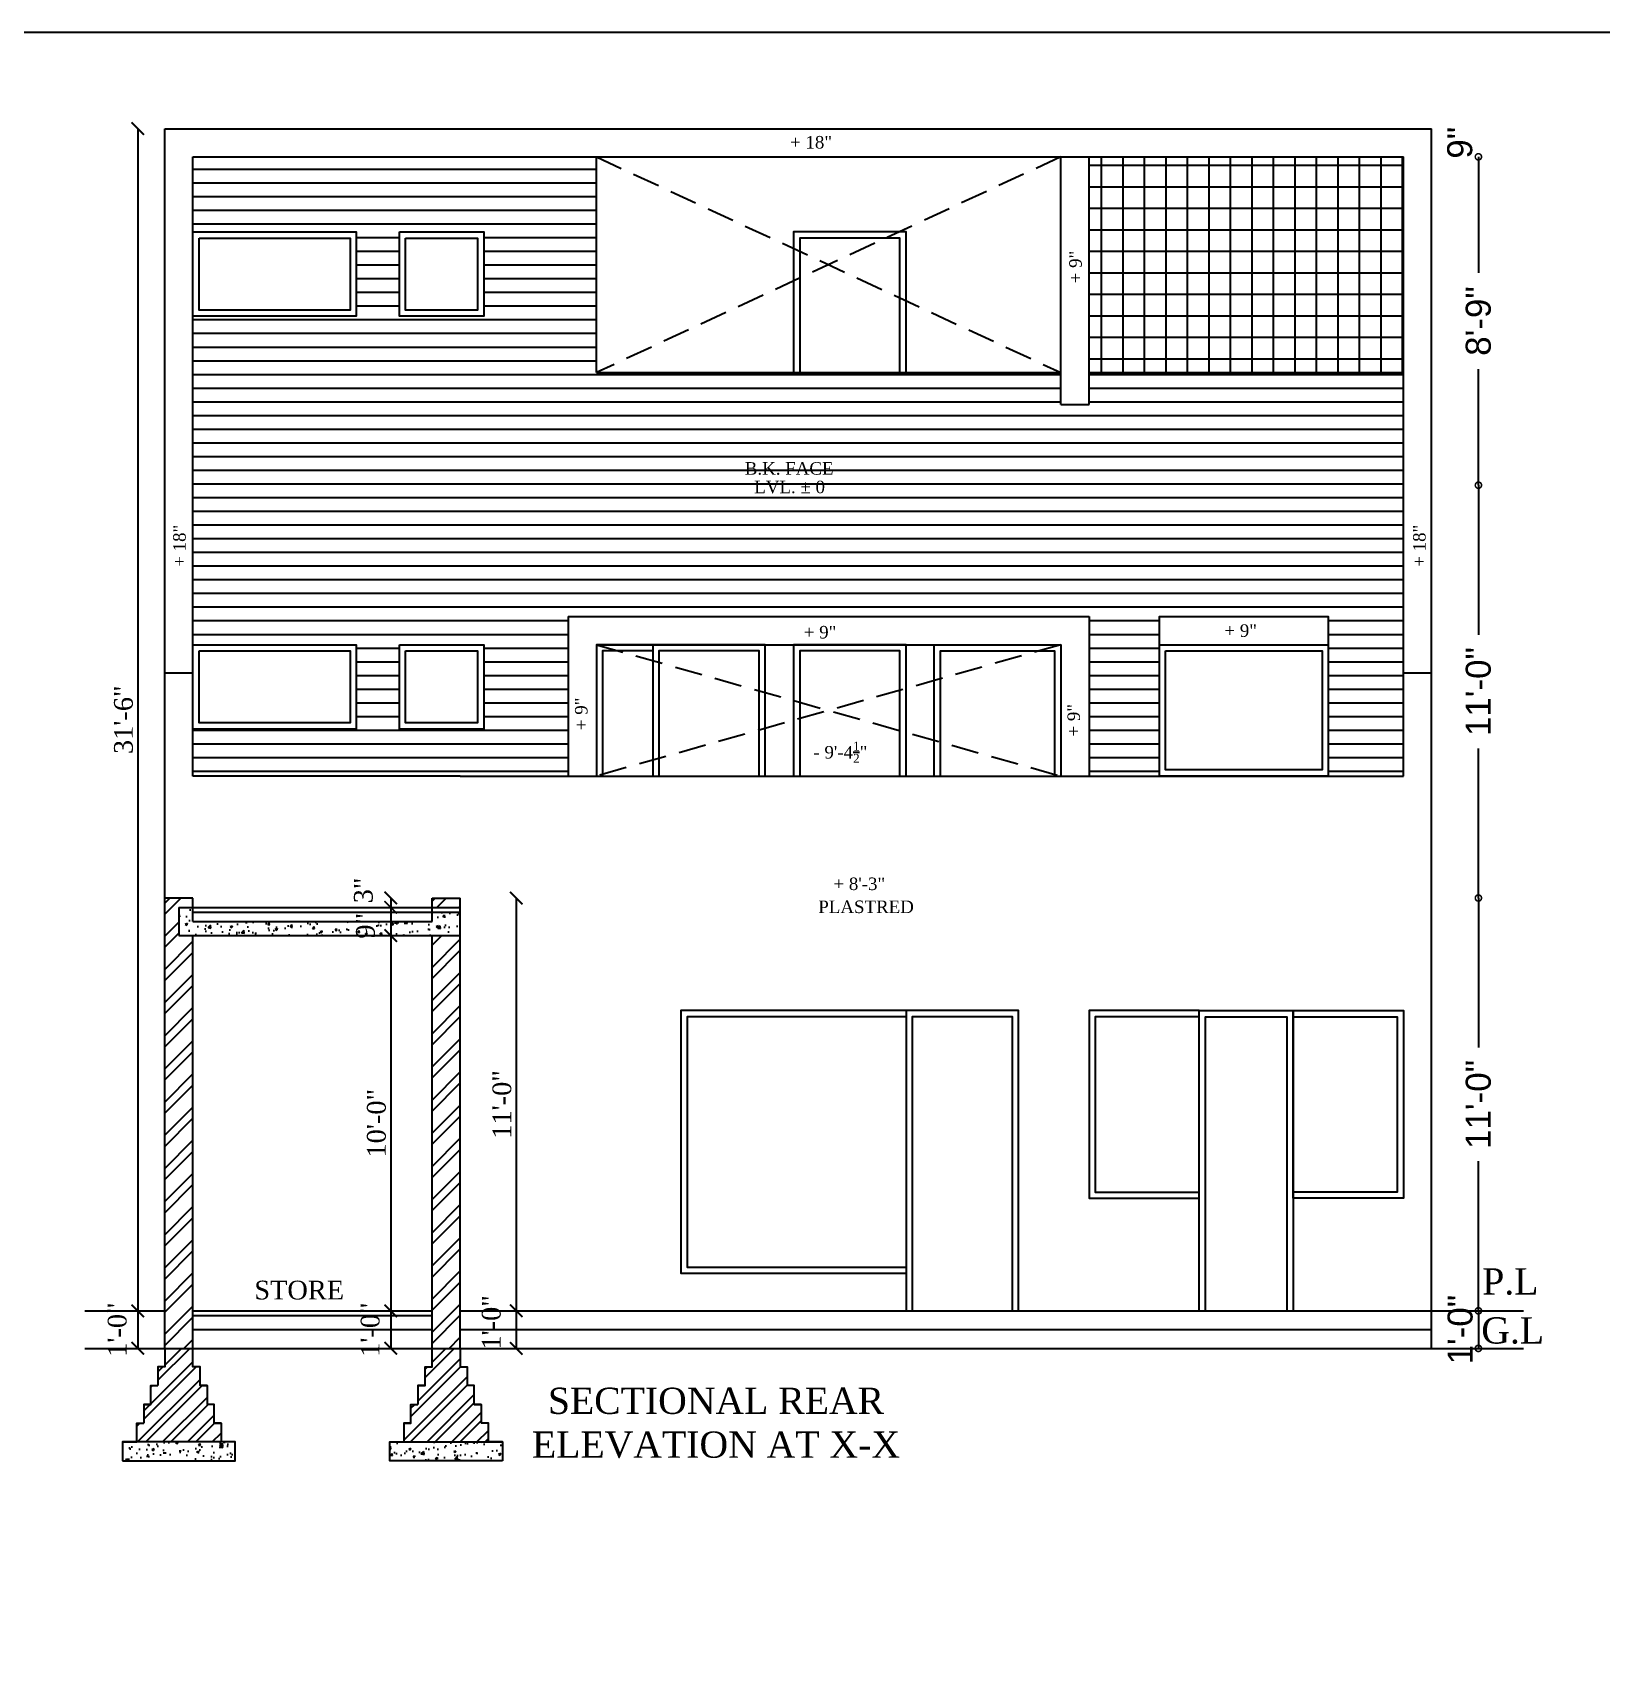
# Model space of a CAD drawing. Header units: feet. Extents: x -3489 to 100857, y -7396 to -4185.
# Drawn here: x 98411 to 98912, y -6837 to -6316 of the extents above; entities that cross this region are included whole.
import ezdxf
from ezdxf.enums import TextEntityAlignment as Align

# ---------------------------------------------------------------- set-up
doc = ezdxf.new("R2010")
doc.units = ezdxf.units.FT
doc.header["$MEASUREMENT"] = 0
doc.linetypes.add('HIDDEN', pattern=[0.375, 0.25, -0.125])
doc.layers.add('HATCH', color=252, linetype='Continuous', lineweight=20)
for name, color, linetype in [('PROJECTION', 7, 'HIDDEN'), ('TEXT', 5, 'Continuous'), ('WALL', 1, 'Continuous')]:
    doc.layers.add(name, color=color, linetype=linetype)
doc.styles.add('33', font='arial.ttf', dxfattribs={"height": 8})
doc.styles.add('VEENU', font='times.ttf')
doc.styles.add('VINOD', font='times.ttf')
doc.dimstyles.new('Standard$0', dxfattribs={"dimtxt": 9, "dimasz": 9, "dimexe": 9, "dimexo": 9, "dimgap": 4.8125, "dimtad": 0, "dimdec": 3, "dimzin": 3, "dimdsep": 46, "dimlunit": 4, "dimtxsty": '33', "dimblk": 'DOTSMALL', "dimblk1": 'ARCHTICK', "dimblk2": 'ARCHTICK', "dimcen": 0.09, "dimclrd": 256, "dimclre": 256, "dimclrt": 256, "dimadec": 0, "dimazin": 0, "dimtfac": 0.75, "dimtdec": 3, "dimtix": 1, "dimtofl": 0, "dimtmove": 2, "dimatfit": 3, "dimldrblk": 'DOTSMALL', "dimfxl": 1, "dimtolj": 1, "dimtzin": 0, "dimlwd": -1, "dimlwe": -1, "dimarcsym": 0})

# ---------------------------------------------------------------- blocks, each defined once
blk = doc.blocks.new('_ArchTick')
at = {"color": 0, "linetype": 'ByBlock', "const_width": 0.15}
blk.add_lwpolyline([(-0.5, -0.5), (0.5, 0.5)], dxfattribs=at)
blk = doc.blocks.new('*D159')
at = {"transparency": 16777216}
blk.add_line((98444.37, -6346.85), (98444.37, -6724.85), dxfattribs=at)
at = {"layer": 'Defpoints', "color": 0, "transparency": 16777216}
for p in [(98453, -6346.85), (98444.37, -6724.85), (98453, -6724.85)]:
    blk.add_point(p, dxfattribs=at)
at = {"transparency": 16777216, "xscale": 4, "yscale": 4, "zscale": 4}
for p, rotation in [((98444.37, -6346.85), 90), ((98444.37, -6724.85), 270)]:
    blk.add_blockref('_ArchTick', p, dxfattribs=dict(at, rotation=rotation))
at = {"lineweight": 25, "transparency": 16777216, "insert": (98439.82, -6535.85), "char_height": 6, "attachment_point": 5, "rotation": 90, "style": 'VINOD'}
blk.add_mtext('\\A1;31\'-6"', dxfattribs=at)
blk = doc.blocks.new('*D160')
at = {"transparency": 16777216}
blk.add_line((98444.37, -6724.85), (98444.37, -6736.85), dxfattribs=at)
at = {"layer": 'Defpoints', "color": 0, "transparency": 16777216}
for p in [(98453, -6724.85), (98444.37, -6736.85), (98453, -6736.85)]:
    blk.add_point(p, dxfattribs=at)
at = {"transparency": 16777216, "xscale": 4, "yscale": 4, "zscale": 4}
for p, rotation in [((98444.37, -6724.85), 90), ((98444.37, -6736.85), 270)]:
    blk.add_blockref('_ArchTick', p, dxfattribs=dict(at, rotation=rotation))
at = {"lineweight": 25, "transparency": 16777216, "insert": (98437.82, -6730.85), "char_height": 6, "attachment_point": 5, "rotation": 90, "style": 'VINOD'}
blk.add_mtext('\\A1;1\'-0"', dxfattribs=at)
blk = doc.blocks.new('*D161')
at = {"transparency": 16777216}
blk.add_line((98565.37, -6592.85), (98565.37, -6724.85), dxfattribs=at)
at = {"layer": 'Defpoints', "color": 0, "transparency": 16777216}
for p in [(98547.5, -6592.85), (98547.5, -6724.85), (98565.37, -6724.85)]:
    blk.add_point(p, dxfattribs=at)
at = {"transparency": 16777216, "xscale": 4, "yscale": 4, "zscale": 4}
for p, rotation in [((98565.37, -6592.85), 90), ((98565.37, -6724.85), 270)]:
    blk.add_blockref('_ArchTick', p, dxfattribs=dict(at, rotation=rotation))
at = {"lineweight": 25, "transparency": 16777216, "insert": (98560.82, -6658.85), "char_height": 6, "attachment_point": 5, "rotation": 90, "style": 'VINOD'}
blk.add_mtext('\\A1;11\'-0"', dxfattribs=at)
blk = doc.blocks.new('*D162')
at = {"transparency": 16777216}
blk.add_line((98565.37, -6724.85), (98565.37, -6736.85), dxfattribs=at)
at = {"layer": 'Defpoints', "color": 0, "transparency": 16777216}
for p in [(98547.5, -6724.85), (98565.37, -6736.85), (98565.37, -6736.85)]:
    blk.add_point(p, dxfattribs=at)
at = {"transparency": 16777216, "xscale": 4, "yscale": 4, "zscale": 4}
for p, rotation in [((98565.37, -6724.85), 90), ((98565.37, -6736.85), 270)]:
    blk.add_blockref('_ArchTick', p, dxfattribs=dict(at, rotation=rotation))
at = {"lineweight": 25, "transparency": 16777216, "insert": (98557.43, -6728.54), "char_height": 6, "attachment_point": 5, "rotation": 90, "style": 'VINOD'}
blk.add_mtext('\\A1;1\'-0"', dxfattribs=at)
blk = doc.blocks.new('*D163')
at = {"transparency": 16777216}
blk.add_line((98525.25, -6592.85), (98525.25, -6595.85), dxfattribs=at)
at = {"layer": 'Defpoints', "color": 0, "transparency": 16777216}
for p in [(98538.5, -6592.85), (98525.25, -6595.85), (98538.5, -6595.85)]:
    blk.add_point(p, dxfattribs=at)
at = {"transparency": 16777216, "xscale": 4, "yscale": 4, "zscale": 4}
for p, rotation in [((98525.25, -6592.85), 90), ((98525.25, -6595.85), 270)]:
    blk.add_blockref('_ArchTick', p, dxfattribs=dict(at, rotation=rotation))
at = {"lineweight": 25, "transparency": 16777216, "insert": (98516.52, -6590.43), "char_height": 6, "attachment_point": 5, "rotation": 90, "style": 'VINOD'}
blk.add_mtext('\\A1;3"', dxfattribs=at)
blk = doc.blocks.new('*D164')
at = {"transparency": 16777216}
blk.add_line((98525.25, -6595.85), (98525.25, -6604.85), dxfattribs=at)
at = {"layer": 'Defpoints', "color": 0, "transparency": 16777216}
for p in [(98538.5, -6595.85), (98525.25, -6604.85), (98538.5, -6604.85)]:
    blk.add_point(p, dxfattribs=at)
at = {"transparency": 16777216, "xscale": 4, "yscale": 4, "zscale": 4}
for p, rotation in [((98525.25, -6595.85), 90), ((98525.25, -6604.85), 270)]:
    blk.add_blockref('_ArchTick', p, dxfattribs=dict(at, rotation=rotation))
at = {"lineweight": 25, "transparency": 16777216, "insert": (98517.18, -6601.71), "char_height": 6, "attachment_point": 5, "rotation": 90, "style": 'VINOD'}
blk.add_mtext('\\A1;9"', dxfattribs=at)
blk = doc.blocks.new('*D165')
at = {"transparency": 16777216}
blk.add_line((98525.25, -6604.85), (98525.25, -6724.85), dxfattribs=at)
at = {"layer": 'Defpoints', "color": 0, "transparency": 16777216}
for p in [(98538.5, -6604.85), (98525.25, -6724.85), (98538.5, -6724.85)]:
    blk.add_point(p, dxfattribs=at)
at = {"transparency": 16777216, "xscale": 4, "yscale": 4, "zscale": 4}
for p, rotation in [((98525.25, -6604.85), 90), ((98525.25, -6724.85), 270)]:
    blk.add_blockref('_ArchTick', p, dxfattribs=dict(at, rotation=rotation))
at = {"lineweight": 25, "transparency": 16777216, "insert": (98520.7, -6664.85), "char_height": 6, "attachment_point": 5, "rotation": 90, "style": 'VINOD'}
blk.add_mtext('\\A1;10\'-0"', dxfattribs=at)
blk = doc.blocks.new('*D166')
at = {"transparency": 16777216}
blk.add_line((98525.25, -6724.85), (98525.25, -6736.85), dxfattribs=at)
at = {"layer": 'Defpoints', "color": 0, "transparency": 16777216}
for p in [(98538.5, -6724.85), (98525.25, -6736.85), (98538.5, -6736.85)]:
    blk.add_point(p, dxfattribs=at)
at = {"transparency": 16777216, "xscale": 4, "yscale": 4, "zscale": 4}
for p, rotation in [((98525.25, -6724.85), 90), ((98525.25, -6736.85), 270)]:
    blk.add_blockref('_ArchTick', p, dxfattribs=dict(at, rotation=rotation))
at = {"lineweight": 25, "transparency": 16777216, "insert": (98518.7, -6730.85), "char_height": 6, "attachment_point": 5, "rotation": 90, "style": 'VINOD'}
blk.add_mtext('\\A1;1\'-0"', dxfattribs=at)
blk = doc.blocks.new('*D61')
at = {"layer": 'Defpoints', "color": 0, "transparency": 16777216}
for p in [(98859.06, -6346.85), (98859.06, -6355.85), (98873, -6355.85)]:
    blk.add_point(p, dxfattribs=at)
at = {"lineweight": 25, "transparency": 16777216, "insert": (98867.08, -6351.35), "char_height": 8, "attachment_point": 5, "rotation": 90, "style": '33'}
blk.add_mtext('\\A1;9"', dxfattribs=at)
blk = doc.blocks.new('_DotSmall')
at = {"color": 0, "linetype": 'ByBlock', "const_width": 0.5}
blk.add_lwpolyline([(-0.0625, 0, 1), (0.0625, 0, 1)], format="xyb", close=True, dxfattribs=at)
blk = doc.blocks.new('*D62')
at = {"transparency": 16777216}
for p, q in [((98873, -6355.85), (98873, -6392.9)), ((98873, -6460.85), (98873, -6423.8))]:
    blk.add_line(p, q, dxfattribs=at)
at = {"layer": 'Defpoints', "color": 0, "transparency": 16777216}
for p in [(98847.62, -6355.85), (98859.06, -6460.85), (98873, -6460.85)]:
    blk.add_point(p, dxfattribs=at)
at = {"transparency": 16777216, "xscale": 4, "yscale": 4, "zscale": 4}
for p, rotation in [((98873, -6355.85), 90), ((98873, -6460.85), 270)]:
    blk.add_blockref('_DotSmall', p, dxfattribs=dict(at, rotation=rotation))
at = {"lineweight": 25, "transparency": 16777216, "insert": (98873, -6408.35), "char_height": 8, "attachment_point": 5, "rotation": 90, "style": '33'}
blk.add_mtext('\\A1;8\'-9"', dxfattribs=at)
blk = doc.blocks.new('*D63')
at = {"transparency": 16777216}
for p, q in [((98873, -6460.85), (98873, -6508.68)), ((98873, -6592.85), (98873, -6545.03))]:
    blk.add_line(p, q, dxfattribs=at)
at = {"layer": 'Defpoints', "color": 0, "transparency": 16777216}
for p in [(98859.06, -6460.85), (98859.06, -6592.85), (98873, -6592.85)]:
    blk.add_point(p, dxfattribs=at)
at = {"transparency": 16777216, "xscale": 4, "yscale": 4, "zscale": 4}
for p, rotation in [((98873, -6460.85), 90), ((98873, -6592.85), 270)]:
    blk.add_blockref('_DotSmall', p, dxfattribs=dict(at, rotation=rotation))
at = {"lineweight": 25, "transparency": 16777216, "insert": (98873, -6526.85), "char_height": 8, "attachment_point": 5, "rotation": 90, "style": '33'}
blk.add_mtext('\\A1;11\'-0"', dxfattribs=at)
blk = doc.blocks.new('*D64')
at = {"transparency": 16777216}
for p, q in [((98873, -6592.85), (98873, -6640.68)), ((98873, -6724.85), (98873, -6677.03))]:
    blk.add_line(p, q, dxfattribs=at)
at = {"layer": 'Defpoints', "color": 0, "transparency": 16777216}
for p in [(98859.06, -6592.85), (98859.06, -6724.85), (98873, -6724.85)]:
    blk.add_point(p, dxfattribs=at)
at = {"transparency": 16777216, "xscale": 4, "yscale": 4, "zscale": 4}
for p, rotation in [((98873, -6592.85), 90), ((98873, -6724.85), 270)]:
    blk.add_blockref('_DotSmall', p, dxfattribs=dict(at, rotation=rotation))
at = {"lineweight": 25, "transparency": 16777216, "insert": (98873, -6658.85), "char_height": 8, "attachment_point": 5, "rotation": 90, "style": '33'}
blk.add_mtext('\\A1;11\'-0"', dxfattribs=at)
blk = doc.blocks.new('*D65')
at = {"transparency": 16777216}
blk.add_line((98873, -6724.85), (98873, -6736.85), dxfattribs=at)
at = {"layer": 'Defpoints', "color": 0, "transparency": 16777216}
for p in [(98850.06, -6724.85), (98859.06, -6736.85), (98873, -6736.85)]:
    blk.add_point(p, dxfattribs=at)
at = {"transparency": 16777216, "xscale": 4, "yscale": 4, "zscale": 4}
for p, rotation in [((98873, -6724.85), 90), ((98873, -6736.85), 270)]:
    blk.add_blockref('_DotSmall', p, dxfattribs=dict(at, rotation=rotation))
at = {"lineweight": 25, "transparency": 16777216, "insert": (98867.19, -6730.85), "char_height": 8, "attachment_point": 5, "rotation": 90, "style": '33'}
blk.add_mtext('\\A1;1\'-0"', dxfattribs=at)

msp = doc.modelspace()

# ---------------------------------------------------------------- hatches: boundary and pattern name
at = {"layer": 'HATCH', "lineweight": -3, "ltscale": 50}
h = msp.add_hatch(dxfattribs=at)
h.set_pattern_fill('AR-CONC', color=256, style=0)
h.set_pattern_definition([(50, (96798.3086, -9330.722), (7.172602, -0.627521), [0.75, -8.25]), (355, (96798.3086, -9330.722), (-1.387513, 7.521921), [0.6, -6.6]), (100.4514, (96798.906, -9330.7744), (5.785094, 6.894395), [0.637402, -7.011421]), (46.1842, (96798.3086, -9328.722), (10.67241, -1.65519), [1.125, -12.375]), (96.6356, (96799.198, -9328.86), (9.346627, 9.74118), [0.956103, -10.51713]), (351.1842, (96798.309, -9328.722), (9.34662, 9.741186), [0.9, -9.9]), (21, (96799.3086, -9329.222), (5.96907, -4.026189), [0.75, -8.25]), (326, (96799.3086, -9329.222), (2.433153, 7.2515), [0.6, -6.6]), (71.4514, (96799.806, -9329.5576), (8.402226, 3.225305), [0.637402, -7.011421]), (37.5, (96798.3086, -9330.722), (0.1215986, 3.3289385), [0, -6.52, 0, -6.7, 0, -6.625]), (7.5, (96798.3086, -9330.722), (2.6306954, 3.944117), [0, -3.82, 0, -6.37, 0, -2.525]), (327.5, (96796.0786, -9330.722), (5.3382244, -0.2255487), [0, -2.5, 0, -7.8, 0, -10.35]), (317.5, (96795.0786, -9330.722), (5.831862, 1.00105), [0, -3.25, 0, -5.18, 0, -7.35])])
h.paths.add_polyline_path([(98475.53602, -6772.76363), (98475.53602, -6766.76363), (98471.03602, -6766.76363), (98444.03602, -6766.76363), (98439.53602, -6766.76363), (98439.53602, -6772.76363)])
h = msp.add_hatch(dxfattribs=at)
h.set_pattern_fill('AR-CONC', color=256, style=0)
h.set_pattern_definition([(50, (96485.127, -9330.722), (7.172602, -0.627521), [0.75, -8.25]), (355, (96485.127, -9330.722), (-1.387513, 7.521921), [0.6, -6.6]), (100.4514, (96485.7247, -9330.7744), (5.785094, 6.894395), [0.637402, -7.011421]), (46.1842, (96485.127, -9328.722), (10.67241, -1.65519), [1.125, -12.375]), (96.6356, (96486.016, -9328.86), (9.346627, 9.74118), [0.956103, -10.51713]), (351.1842, (96485.127, -9328.722), (9.34662, 9.741186), [0.9, -9.9]), (21, (96486.127, -9329.222), (5.96907, -4.026189), [0.75, -8.25]), (326, (96486.127, -9329.222), (2.433153, 7.2515), [0.6, -6.6]), (71.4514, (96486.6244, -9329.5576), (8.402226, 3.225305), [0.637402, -7.011421]), (37.5, (96485.127, -9330.722), (0.1215986, 3.3289385), [0, -6.52, 0, -6.7, 0, -6.625]), (7.5, (96485.127, -9330.722), (2.6306954, 3.944117), [0, -3.82, 0, -6.37, 0, -2.525]), (327.5, (96482.897, -9330.722), (5.3382244, -0.2255487), [0, -2.5, 0, -7.8, 0, -10.35]), (317.5, (96481.897, -9330.722), (5.831862, 1.00105), [0, -3.25, 0, -5.18, 0, -7.35])])
h.paths.add_polyline_path([(98524.96398, -6772.76363), (98524.96398, -6766.76363), (98529.46398, -6766.76363), (98556.46398, -6766.76363), (98560.96398, -6766.76363), (98560.96398, -6772.76363)])
at = {"layer": 'WALL'}
h = msp.add_hatch(dxfattribs=at)
h.set_pattern_fill('ANSI31', color=0, scale=35, angle=135)
h.set_pattern_definition([(180, (2950.09, -899.7885), (-9e-16, -4.375), [])])
h.paths.add_polyline_path([(98748.5, -6502.85343), (98748.5, -6553.85343), (98771.0075, -6553.85343), (98771.0075, -6511.85343), (98771.0075, -6502.85343), (98825, -6502.85343), (98825, -6511.85343), (98825, -6553.85343), (98849, -6553.85343), (98849, -6424.85343), (98748.5, -6424.85343), (98748.5, -6435.00115), (98739.5, -6435.00115), (98739.5, -6424.85343), (98591, -6424.85343), (98591, -6355.85343), (98462, -6355.85343), (98462, -6379.85343), (98514.2362, -6379.85343), (98514.2362, -6406.85343), (98462, -6406.85343), (98462, -6511.85343), (98514.2362, -6511.85343), (98514.2362, -6538.85343), (98462, -6538.85343), (98462, -6553.85343), (98547.5, -6553.85343), (98582, -6553.85343), (98582, -6502.85343)])
h.paths.add_polyline_path([(98555, -6511.85343), (98555, -6538.85343), (98528, -6538.85343), (98528, -6511.85343)], flags=16)
h.paths.add_polyline_path([(98553, -6513.85343), (98553, -6536.85343), (98530, -6536.85343), (98530, -6513.85343)], flags=0)
h.paths.add_polyline_path([(98555, -6406.85343), (98528, -6406.85343), (98528, -6379.85343), (98555, -6379.85343)], flags=16)
h.paths.add_polyline_path([(98553, -6404.85343), (98530, -6404.85343), (98530, -6381.85343), (98553, -6381.85343)], flags=0)
h = msp.add_hatch(dxfattribs=at)
h.set_pattern_fill('ANSI37', color=0, scale=55, angle=45)
h.set_pattern_definition([(90, (2413.13, -899.7885), (-6.875, 1e-15), []), (180, (2413.13, -899.7885), (-1e-15, -6.875), [])])
h.paths.add_polyline_path([(98748.5, -6355.85343), (98748.5, -6424.85343), (98849, -6424.85343), (98849, -6355.85343)])
h = msp.add_hatch(dxfattribs=at)
h.set_pattern_fill('ANSI32', color=0, scale=20)
h.set_pattern_definition([(45, (2950.09, -899.7885), (-5.30330086, 5.30330086), []), (45, (2953.626, -899.7885), (-5.30330086, 5.30330086), [])])
h.paths.add_polyline_path([(98538.5, -6736.85343), (98547.5, -6736.85343), (98547.5, -6604.85343), (98538.5, -6604.85343)])
h.paths.add_polyline_path([(98547.5, -6595.85343), (98547.5, -6592.85343), (98538.5, -6592.85343), (98538.5, -6595.85343)])
h.paths.add_polyline_path([(98453, -6736.85343), (98462, -6736.85343), (98462, -6604.85343), (98457.5, -6604.85343), (98457.5, -6595.85343), (98462, -6595.85343), (98462, -6592.85343), (98453, -6592.85343)])
h = msp.add_hatch(dxfattribs=at)
h.set_pattern_fill('AR-CONC', color=0)
h.set_pattern_definition([(50, (2950.09, -899.7885), (7.17260183, -0.62752135), [0.75, -8.25]), (355, (2950.09, -899.7885), (-1.38751334, 7.52192134), [0.6, -6.6]), (100.4514445, (2950.688, -899.841), (5.78508847, 6.8943999), [0.6374019, -7.0114211]), (46.1842, (2950.09, -897.7885), (10.6724133, -1.6551928), [1.125, -12.375]), (96.635635, (2950.979, -897.926), (9.3466195, 9.741186), [0.9561034, -10.5171376]), (351.184164, (2950.09, -897.788), (9.3466195, 9.741186), [0.9, -9.9]), (21, (2951.09, -898.2885), (5.96907052, -4.0261889), [0.75, -8.25]), (326, (2951.09, -898.2885), (2.4331533, 7.25150045), [0.6, -6.6]), (71.451445, (2951.5875, -898.624), (8.40222377, 3.22531153), [0.6374019, -7.0114211]), (37.5, (2950.09, -899.7885), (0.12159855, 3.32893854), [0, -6.52, 0, -6.7, 0, -6.625]), (7.5, (2950.09, -899.7885), (2.63069537, 3.94411712), [0, -3.82, 0, -6.37, 0, -2.525]), (327.5, (2947.86, -899.7885), (5.33822436, -0.22554872), [0, -2.5, 0, -7.8, 0, -10.35]), (317.5, (2946.86, -899.7885), (5.8318617, 1.00104982), [0, -3.25, 0, -5.18, 0, -7.35])])
h.paths.add_polyline_path([(98538.5, -6600.35343), (98462, -6600.35343), (98462, -6595.85343), (98457.5, -6595.85343), (98457.5, -6604.85343), (98547.5, -6604.85343), (98547.5, -6597.35343), (98538.5, -6597.35343)])
at = {"layer": 'WALL', "lineweight": -3, "ltscale": 25}
h = msp.add_hatch(dxfattribs=at)
h.set_pattern_fill('ANSI32', color=256, scale=15)
h.set_pattern_definition([(45, (42706.5814, 12407.27), (-3.97747564, 3.97747564), []), (45, (42709.233, 12407.27), (-3.97747564, 3.97747564), [])])
h.paths.add_polyline_path([(98468.78602, -6754.76363), (98466.53602, -6754.76363), (98466.53602, -6748.76363), (98464.28602, -6748.76363), (98464.28602, -6742.76363), (98462, -6742.76363), (98462, -6736.85343), (98453, -6736.85343), (98453, -6742.76363), (98450.78602, -6742.76363), (98450.78602, -6748.76363), (98448.53602, -6748.76363), (98448.53602, -6754.76363), (98446.28602, -6754.76363), (98446.28602, -6760.76363), (98444.03602, -6760.76363), (98444.03602, -6766.76363), (98471.03602, -6766.76363), (98471.03602, -6760.76363), (98468.78602, -6760.76363)])
h = msp.add_hatch(dxfattribs=at)
h.set_pattern_fill('ANSI32', color=256, scale=15)
h.set_pattern_definition([(45, (42393.4, 12407.27), (-3.97747564, 3.97747564), []), (45, (42396.0515, 12407.27), (-3.97747564, 3.97747564), [])])
h.paths.add_polyline_path([(98531.71398, -6754.76363), (98533.96398, -6754.76363), (98533.96398, -6748.76363), (98536.21398, -6748.76363), (98536.21398, -6742.76363), (98538.5, -6742.76363), (98538.5, -6736.85343), (98547.5, -6736.85343), (98547.5, -6742.76363), (98549.71398, -6742.76363), (98549.71398, -6748.76363), (98551.96398, -6748.76363), (98551.96398, -6754.76363), (98554.21398, -6754.76363), (98554.21398, -6760.76363), (98556.46398, -6760.76363), (98556.46398, -6766.76363), (98529.46398, -6766.76363), (98529.46398, -6760.76363), (98531.71398, -6760.76363)])

# ---------------------------------------------------------------- linework, layer by layer
at = {"layer": 'PROJECTION', "ltscale": 35}
for p, q in [((98591, -6355.85343), (98739.5, -6424.85343)), ((98739.5, -6355.85343), (98591, -6424.85343)), ((98591, -6511.85343), (98739.5, -6553.85343)), ((98739.5, -6511.85343), (98591, -6553.85343))]:
    msp.add_line(p, q, dxfattribs=at)
at = {"layer": 'WALL'}
for p, q in [((98453, -6736.85343), (98453, -6346.85343)), ((98453, -6346.85343), (98858, -6346.85343)), ((98858, -6736.85343), (98858, -6346.85343)), ((98462, -6553.85343), (98462, -6355.85343)), ((98462, -6355.85343), (98849, -6355.85343)), ((98591, -6424.85343), (98591, -6355.85343)), ((98739.5, -6435.00115), (98739.5, -6355.85343)), ((98748.5, -6435.00115), (98748.5, -6355.85343)), ((98849, -6553.85343), (98849, -6355.85343)), ((98591, -6424.85343), (98739.5, -6424.85343)), ((98748.5, -6424.85343), (98849, -6424.85343)), ((98739.5, -6435.00115), (98748.5, -6435.00115)), ((98582, -6502.85343), (98582, -6553.85343)), ((98582, -6502.85343), (98748.5, -6502.85343)), ((98748.5, -6502.85343), (98748.5, -6553.85343)), ((98591, -6511.85343), (98591, -6553.85343)), ((98591, -6511.85343), (98739.5, -6511.85343)), ((98739.5, -6511.85343), (98739.5, -6553.85343)), ((98453, -6520.85343), (98462, -6520.85343)), ((98849, -6520.85343), (98858, -6520.85343)), ((98547.5, -6553.85343), (98462, -6553.85343)), ((98547.5, -6553.85343), (98813, -6553.85343)), ((98813, -6553.85343), (98849, -6553.85343)), ((98462, -6592.85343), (98453, -6592.85343)), ((98462, -6600.35343), (98462, -6592.85343)), ((98462, -6600.35343), (98462, -6592.85343)), ((98538.5, -6592.85343), (98547.5, -6592.85343)), ((98538.5, -6600.35343), (98538.5, -6592.85343)), ((98547.5, -6736.85343), (98547.5, -6592.85343)), ((98457.5, -6595.85343), (98547.5, -6595.85343)), ((98457.5, -6595.85343), (98457.5, -6604.85343)), ((98462, -6597.35343), (98547.5, -6597.35343)), ((98457.5, -6604.85343), (98547.5, -6604.85343)), ((98462, -6600.35343), (98538.5, -6600.35343)), ((98462, -6736.85343), (98462, -6604.85343)), ((98462, -6736.85343), (98462, -6604.85343)), ((98538.5, -6736.85343), (98538.5, -6604.85343)), ((98427.43518, -6724.85343), (98453, -6724.85343)), ((98462, -6724.85343), (98538.5, -6724.85343)), ((98547.5, -6724.85343), (98858, -6724.85343)), ((98858, -6724.85343), (98887.37488, -6724.85343)), ((98462, -6726.35343), (98538.5, -6726.35343)), ((98462, -6730.85343), (98538.5, -6730.85343)), ((98547.5, -6730.85343), (98858, -6730.85343)), ((98427.43518, -6736.85343), (98887.37488, -6736.85343))]:
    msp.add_line(p, q, dxfattribs=at)
at = {"layer": 'WALL', "lineweight": -3, "ltscale": 50}
for p, q in [((98471.03602, -6766.76363), (98444.03602, -6766.76363)), ((98529.46398, -6766.76363), (98556.46398, -6766.76363))]:
    msp.add_line(p, q, dxfattribs=at)
at = {"layer": 'WALL'}
for points in [[(97909.12966, -7396.11737), (99637.12966, -7396.11737), (99637.12966, -6316.11737), (97909.12966, -6316.11737)], [(98464, -6381.85343), (98512.2362, -6381.85343), (98512.2362, -6404.85343), (98464, -6404.85343)], [(98530, -6381.85343), (98553, -6381.85343), (98553, -6404.85343), (98530, -6404.85343)], [(98464, -6513.85343), (98512.2362, -6513.85343), (98512.2362, -6536.85343), (98464, -6536.85343)], [(98530, -6513.85343), (98553, -6513.85343), (98553, -6536.85343), (98530, -6536.85343)], [(98773.0075, -6513.85343), (98823, -6513.85343), (98823, -6551.85343), (98773.0075, -6551.85343)]]:
    msp.add_lwpolyline(points, close=True, dxfattribs=at)
for points in [[(98462, -6379.85343), (98514.2362, -6379.85343), (98514.2362, -6406.85343), (98462, -6406.85343), (98462, -6379.85343)], [(98528, -6379.85343), (98555, -6379.85343), (98555, -6406.85343), (98528, -6406.85343), (98528, -6379.85343)], [(98690, -6424.85343), (98690, -6379.85343), (98654, -6379.85343), (98654, -6424.85343)], [(98688, -6424.85343), (98688, -6381.85343), (98656, -6381.85343), (98656, -6424.85343)], [(98771.0075, -6511.85343), (98771.0075, -6511.85343), (98771.0075, -6502.85343), (98825, -6502.85343), (98825, -6511.85343), (98825, -6511.85343)], [(98462, -6511.85343), (98514.2362, -6511.85343), (98514.2362, -6538.85343), (98462, -6538.85343), (98462, -6511.85343)], [(98528, -6511.85343), (98555, -6511.85343), (98555, -6538.85343), (98528, -6538.85343), (98528, -6511.85343)], [(98609, -6511.85343), (98591, -6511.85343), (98591, -6553.85343)], [(98609, -6513.85343), (98593, -6513.85343), (98593, -6553.85343)], [(98645, -6553.85343), (98645, -6511.85343), (98609, -6511.85343), (98609, -6553.85343)], [(98643, -6553.85343), (98643, -6513.85343), (98611, -6513.85343), (98611, -6553.85343)], [(98690, -6553.85343), (98690, -6511.85343), (98654, -6511.85343), (98654, -6553.85343)], [(98688, -6553.85343), (98688, -6513.85343), (98656, -6513.85343), (98656, -6553.85343)], [(98699, -6553.85343), (98699, -6511.85343), (98739.5, -6511.85343), (98739.5, -6553.85343)], [(98701, -6553.85343), (98701, -6513.85343), (98737.5, -6513.85343), (98737.5, -6553.85343)], [(98771.0075, -6511.85343), (98825, -6511.85343), (98825, -6553.85343), (98771.0075, -6553.85343), (98771.0075, -6511.85343)], [(98690, -6628.85343), (98618, -6628.85343), (98618, -6712.85343), (98690, -6712.85343)], [(98690, -6630.85343), (98620, -6630.85343), (98620, -6710.85343), (98690, -6710.85343)], [(98726, -6724.85343), (98726, -6628.85343), (98690, -6628.85343), (98690, -6724.85343)], [(98724, -6724.85343), (98724, -6630.85343), (98692, -6630.85343), (98692, -6724.85343)], [(98783.75, -6628.85343), (98748.5, -6628.85343), (98748.5, -6688.85343), (98783.75, -6688.85343)], [(98783.75, -6630.85343), (98750.5, -6630.85343), (98750.5, -6686.85343), (98783.75, -6686.85343)], [(98783.75, -6724.85343), (98783.75, -6628.85343), (98813.75, -6628.85343), (98813.75, -6724.85343)], [(98785.75, -6724.85343), (98785.75, -6630.85343), (98811.75, -6630.85343), (98811.75, -6724.85343)], [(98813.75, -6628.85343), (98849, -6628.85343), (98849, -6688.85343), (98813.75, -6688.85343)], [(98813.75, -6688.85343), (98813.75, -6628.85343)], [(98813.75, -6630.85343), (98847, -6630.85343), (98847, -6686.85343), (98813.75, -6686.85343)]]:
    msp.add_lwpolyline(points, dxfattribs=at)
at = {"layer": 'WALL', "lineweight": -3}
for points in [[(98453, -6736.85343), (98453, -6742.76363), (98450.78602, -6742.76363), (98450.78602, -6748.76363)], [(98466.53602, -6748.76363), (98464.28602, -6748.76363), (98464.28602, -6742.76363), (98462, -6742.76363), (98462, -6736.85343)], [(98533.96398, -6748.76363), (98536.21398, -6748.76363), (98536.21398, -6742.76363), (98538.5, -6742.76363), (98538.5, -6736.85343)], [(98547.5, -6736.85343), (98547.5, -6742.76363), (98549.71398, -6742.76363), (98549.71398, -6748.76363)], [(98446.28602, -6754.76363), (98448.53602, -6754.76363), (98448.53602, -6748.76363), (98450.78602, -6748.76363)], [(98464.28602, -6748.76363), (98466.53602, -6748.76363), (98466.53602, -6754.76363)], [(98536.21398, -6748.76363), (98533.96398, -6748.76363), (98533.96398, -6754.76363)], [(98554.21398, -6754.76363), (98551.96398, -6754.76363), (98551.96398, -6748.76363), (98549.71398, -6748.76363)], [(98448.53602, -6754.76363), (98446.28602, -6754.76363), (98446.28602, -6760.76363)], [(98471.03602, -6760.76363), (98468.78602, -6760.76363), (98468.78602, -6754.76363), (98466.53602, -6754.76363)], [(98529.46398, -6760.76363), (98531.71398, -6760.76363), (98531.71398, -6754.76363), (98533.96398, -6754.76363)], [(98551.96398, -6754.76363), (98554.21398, -6754.76363), (98554.21398, -6760.76363)], [(98439.53602, -6766.76363), (98444.03602, -6766.76363), (98444.03602, -6760.76363), (98446.28602, -6760.76363)], [(98468.78602, -6760.76363), (98471.03602, -6760.76363), (98471.03602, -6766.76363)], [(98531.71398, -6760.76363), (98529.46398, -6760.76363), (98529.46398, -6766.76363)], [(98560.96398, -6766.76363), (98556.46398, -6766.76363), (98556.46398, -6760.76363), (98554.21398, -6760.76363)], [(98439.53602, -6772.76363), (98475.53602, -6772.76363), (98475.53602, -6766.76363), (98471.03602, -6766.76363)], [(98444.03602, -6766.76363), (98439.53602, -6766.76363), (98439.53602, -6772.76363)], [(98560.96398, -6772.76363), (98524.96398, -6772.76363), (98524.96398, -6766.76363), (98529.46398, -6766.76363)], [(98556.46398, -6766.76363), (98560.96398, -6766.76363), (98560.96398, -6772.76363)]]:
    msp.add_lwpolyline(points, dxfattribs=at)

# ---------------------------------------------------------------- texts
at = {"layer": 'TEXT', "lineweight": 25, "style": 'VEENU'}
for s, p in [(' + 18"', (98658.88448, -6351.19)), ('B.K. FACE', (98652.62861, -6455.50251)), ('LVL. %%P 0', (98652.77722, -6461.43733)), (' + 9"', (98661.76697, -6507.85333)), (' + 9"', (98796.24532, -6507.35603)), ('PLASTRED', (98677.22715, -6595.65995))]:
    msp.add_text(s, height=4, dxfattribs=at).set_placement(p, align=Align.MIDDLE)
for s, p in [(' + 9"', (98744.18393, -6391.84303)), (' + 18"', (98457.68753, -6480.96654)), (' + 18"', (98854.11665, -6480.96654)), (' + 9"', (98586.15937, -6534.71747)), (' + 9"', (98743.61491, -6536.76531))]:
    msp.add_text(s, height=4, rotation=90, dxfattribs=at).set_placement(p, align=Align.MIDDLE)
at = {"layer": 'TEXT', "attachment_point": 2}
for s, insert, char_height, width, style in [('\\A1; - 9\'-4{\\H0.7x;\\S1/2;}"', (98668.26214, -6542.87846), 4, 20.372026, 'VEENU'), ('\\A1; + 8\'-3"', (98674.31399, -6586.30252), 4, 20.372026, 'VEENU'), ('P.L', (98883.2161, -6711.24164), 8.4, 265.5190396, 'VINOD'), ('G.L', (98883.96968, -6726.90574), 8.4, 265.5190396, 'VINOD'), ('SECTIONAL REAR \\PELEVATION AT X-X', (98629.24768, -6749.40775), 8.4, 265.5190396, 'VINOD')]:
    msp.add_mtext(s, dxfattribs=dict(at, insert=insert, char_height=char_height, width=width, style=style))
at = {"layer": 'TEXT', "lineweight": 25, "insert": (98495.97926, -6715.20428), "char_height": 6, "width": 48.7479852, "attachment_point": 2, "style": 'VINOD'}
msp.add_mtext('STORE', dxfattribs=at)

# ---------------------------------------------------------------- dimensions: what is measured, and where the dimension line sits
at = {"lineweight": 25}
for base, p1, p2, override, picture, middle in [((98444.37483, -6724.85343), (98453, -6346.85343), (98453, -6724.85343), {"dimtxt": 6, "dimasz": 4, "dimexe": 1.25, "dimexo": 7.5, "dimgap": 1.5, "dimtad": 1, "dimdec": 2, "dimtxsty": 'VINOD', "dimblk": 'ArchTick', "dimse1": 1, "dimse2": 1, "dimtfac": 1, "dimtdec": 1, "dimtix": 0, "dimfxl": 2}, '*D159', (98439.82292, -6535.85343)), ((98873, -6460.85343), (98847.6163, -6355.85343), (98859.06259, -6460.85343), {"dimtxt": 6, "dimasz": 4, "dimdec": 2, "dimse1": 1, "dimse2": 1}, '*D62', (98873, -6408.35343)), ((98873, -6592.85343), (98859.06259, -6460.85343), (98859.06259, -6592.85343), {"dimtxt": 6, "dimasz": 4, "dimdec": 2, "dimse1": 1, "dimse2": 1}, '*D63', (98873, -6526.85343)), ((98565.3672, -6724.85343), (98547.5, -6592.85343), (98547.5, -6724.85343), {"dimtxt": 6, "dimasz": 4, "dimexe": 1.25, "dimexo": 7.5, "dimgap": 1.5, "dimtad": 1, "dimdec": 2, "dimtxsty": 'VINOD', "dimblk": 'ArchTick', "dimse1": 1, "dimse2": 1, "dimtfac": 1, "dimtdec": 1, "dimtix": 0, "dimfxl": 2}, '*D161', (98560.81529, -6658.85343)), ((98873, -6724.85343), (98859.06259, -6592.85343), (98859.06259, -6724.85343), {"dimtxt": 6, "dimasz": 4, "dimdec": 2, "dimse1": 1, "dimse2": 1}, '*D64', (98873, -6658.85343)), ((98525.24894, -6724.85343), (98538.5, -6604.85343), (98538.5, -6724.85343), {"dimtxt": 6, "dimasz": 4, "dimexe": 1.25, "dimexo": 7.5, "dimgap": 1.5, "dimtad": 1, "dimdec": 2, "dimtxsty": 'VINOD', "dimblk": 'ArchTick', "dimse1": 1, "dimse2": 1, "dimtfac": 1, "dimtdec": 1, "dimtix": 0, "dimfxl": 2}, '*D165', (98520.69703, -6664.85343)), ((98444.37483, -6736.85343), (98453, -6724.85343), (98453, -6736.85343), {"dimtxt": 6, "dimasz": 4, "dimexe": 1.25, "dimexo": 7.5, "dimgap": 1.5, "dimtad": 1, "dimdec": 2, "dimtxsty": 'VINOD', "dimblk": 'ArchTick', "dimse1": 1, "dimse2": 1, "dimtfac": 1, "dimtdec": 1, "dimtix": 0, "dimfxl": 2}, '*D160', (98437.82292, -6730.85343)), ((98525.24894, -6736.85343), (98538.5, -6724.85343), (98538.5, -6736.85343), {"dimtxt": 6, "dimasz": 4, "dimexe": 1.25, "dimexo": 7.5, "dimgap": 1.5, "dimtad": 1, "dimdec": 2, "dimtxsty": 'VINOD', "dimblk": 'ArchTick', "dimse1": 1, "dimse2": 1, "dimtfac": 1, "dimtdec": 1, "dimtix": 0, "dimfxl": 2}, '*D166', (98518.69703, -6730.85343))]:
    dim = msp.add_linear_dim(base=base, p1=p1, p2=p2, angle=90, dimstyle='Standard$0', override=override, dxfattribs=at)
    dim.commit()
    dim.dimension.update_dxf_attribs({"geometry": picture, "text_midpoint": middle})
for base, p1, p2, override, picture, middle in [((98873, -6355.85343), (98859.06259, -6346.85343), (98859.06259, -6355.85343), {"dimtxt": 6, "dimasz": 4, "dimdec": 2, "dimse1": 1, "dimse2": 1}, '*D61', (98867.08177, -6351.35343)), ((98525.24894, -6595.85343), (98538.5, -6592.85343), (98538.5, -6595.85343), {"dimtxt": 6, "dimasz": 4, "dimexe": 1.25, "dimexo": 7.5, "dimgap": 1.5, "dimtad": 1, "dimdec": 2, "dimtxsty": 'VINOD', "dimblk": 'ArchTick', "dimse1": 1, "dimse2": 1, "dimtfac": 1, "dimtdec": 1, "dimtix": 0, "dimfxl": 2}, '*D163', (98516.51706, -6590.42854)), ((98525.24894, -6604.85343), (98538.5, -6595.85343), (98538.5, -6604.85343), {"dimtxt": 6, "dimasz": 4, "dimexe": 1.25, "dimexo": 7.5, "dimgap": 1.5, "dimtad": 1, "dimdec": 2, "dimtxsty": 'VINOD', "dimblk": 'ArchTick', "dimse1": 1, "dimse2": 1, "dimtfac": 1, "dimtdec": 1, "dimtix": 0, "dimfxl": 2}, '*D164', (98517.18092, -6601.71134)), ((98565.3672, -6736.85343), (98547.5, -6724.85343), (98565.3672, -6736.85343), {"dimtxt": 6, "dimasz": 4, "dimexe": 1.25, "dimexo": 7.5, "dimgap": 1.5, "dimtad": 1, "dimdec": 2, "dimtxsty": 'VINOD', "dimblk": 'ArchTick', "dimse1": 1, "dimse2": 1, "dimtfac": 1, "dimtdec": 1, "dimtix": 0, "dimfxl": 2}, '*D162', (98557.42938, -6728.5445)), ((98873, -6736.85343), (98850.06259, -6724.85343), (98859.06259, -6736.85343), {"dimtxt": 6, "dimasz": 4, "dimdec": 2, "dimse1": 1, "dimse2": 1}, '*D65', (98867.18987, -6730.85343))]:
    dim = msp.add_linear_dim(base=base, p1=p1, p2=p2, angle=90, dimstyle='Standard$0', override=override, dxfattribs=at)
    dim.commit()
    dim.dimension.update_dxf_attribs({"geometry": picture, "text_midpoint": middle, "dimtype": 160})

doc.saveas('drawing.dxf')
